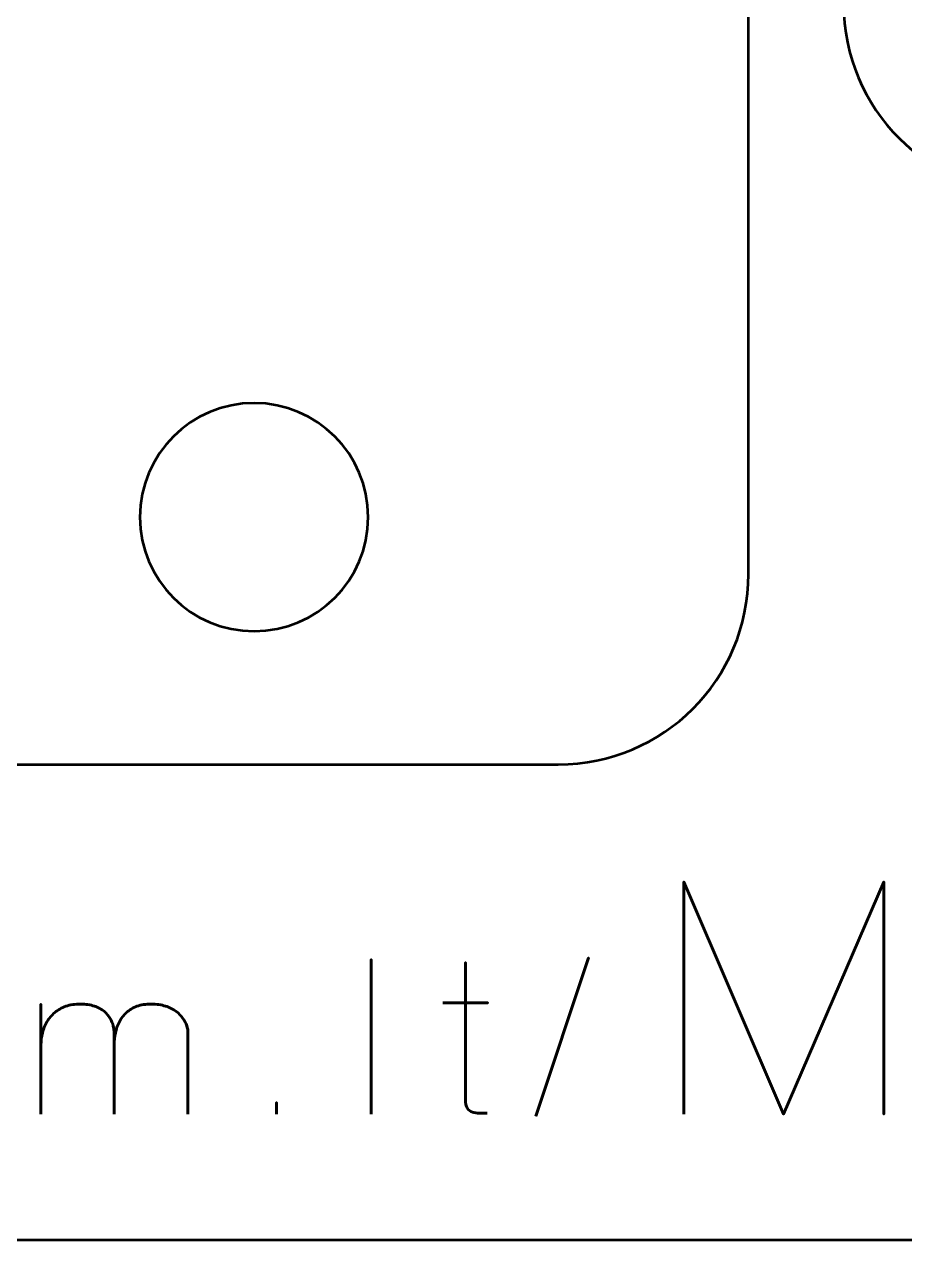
# Model space of a CAD drawing. Header units: centimetres. Extents: x -17.9 to -3.1, y -25.3 to -4.3.
# Drawn here: x -9.729 to -7.414, y -25.35 to -22.154 of the extents above; entities that cross this region are included whole.
import ezdxf

# ---------------------------------------------------------------- set-up
doc = ezdxf.new("R2010")
doc.units = ezdxf.units.CM
doc.header["$MEASUREMENT"] = 0
doc.layers.add('Layer 1', color=7, linetype='Continuous')

msp = doc.modelspace()

# ---------------------------------------------------------------- linework, layer by layer
at = {"layer": 'Layer 1', "color": 7, "lineweight": 53}
msp.add_open_spline([(-17.90003, -24.8499), (-17.90003, -24.8499), (-17.90003, -4.84994), (-17.90003, -4.84994), (-17.90003, -4.84994), (-17.90003, -4.57297), (-17.67694, -4.34998), (-17.39994, -4.34998), (-17.39994, -4.34998), (-17.39994, -4.34998), (-3.60007, -4.34998), (-3.60007, -4.34998), (-3.60007, -4.34998), (-3.32293, -4.34998), (-3.09997, -4.57297), (-3.09997, -4.84994), (-3.09997, -4.84994), (-3.09997, -4.84994), (-3.09997, -24.8499), (-3.09997, -24.8499), (-3.09997, -24.8499), (-3.09997, -25.1269), (-3.32293, -25.34999), (-3.60007, -25.34999), (-3.60007, -25.34999), (-3.60007, -25.34999), (-17.39994, -25.34999), (-17.39994, -25.34999), (-17.39994, -25.34999), (-17.67694, -25.34999), (-17.90003, -25.1269), (-17.90003, -24.8499)], degree=3, knots=[0, 0, 0, 0, 0.125, 0.125, 0.125, 0.125, 0.25, 0.25, 0.25, 0.25, 0.375, 0.375, 0.375, 0.375, 0.5, 0.5, 0.5, 0.5, 0.625, 0.625, 0.625, 0.625, 0.75, 0.75, 0.75, 0.75, 0.875, 0.875, 0.875, 0.875, 1, 1, 1, 1], dxfattribs=at)
at = {"layer": 'Layer 1', "color": 2, "lineweight": 53}
for points in [[(-10.27499, -19.79993), (-10.27499, -19.79993), (-10.27503, -19.30007), (-10.27503, -19.30007), (-10.27503, -19.30007), (-10.27503, -19.02293), (-10.05194, -18.79997), (-9.77494, -18.79997), (-9.77494, -18.79997), (-9.77494, -18.79997), (-8.32507, -18.79997), (-8.32507, -18.79997), (-8.32507, -18.79997), (-8.04793, -18.79997), (-7.82497, -19.02293), (-7.82497, -19.30007), (-7.82497, -19.30007), (-7.82497, -19.30007), (-7.82497, -23.59994), (-7.82497, -23.59994), (-7.82497, -23.59994), (-7.82497, -23.87694), (-8.04793, -24.10003), (-8.32507, -24.10003), (-8.32507, -24.10003), (-8.32507, -24.10003), (-9.77494, -24.10003), (-9.77494, -24.10003), (-9.77494, -24.10003), (-10.05194, -24.10003), (-10.27503, -23.87694), (-10.27503, -23.59994), (-10.27503, -23.59994), (-10.27503, -23.59994), (-10.27499, -23.10007), (-10.27499, -23.10007), (-10.27499, -23.10007), (-10.27494, -22.82312), (-10.49803, -22.60003), (-10.77503, -22.60003), (-10.77503, -22.60003), (-10.77503, -22.60003), (-11.27493, -22.60003), (-11.27493, -22.60003), (-11.27493, -22.60003), (-11.55207, -22.60003), (-11.77503, -22.37694), (-11.77503, -22.09994), (-11.77503, -22.09994), (-11.77503, -22.09994), (-11.77503, -20.80007), (-11.77503, -20.80007), (-11.77503, -20.80007), (-11.77503, -20.52293), (-11.55207, -20.29997), (-11.27493, -20.29997), (-11.27493, -20.29997), (-11.27493, -20.29997), (-10.77503, -20.29997), (-10.77503, -20.29997), (-10.77503, -20.29997), (-10.49803, -20.29997), (-10.27494, -20.07688), (-10.27499, -19.79993)], [(-6.07499, -19.79993), (-6.07499, -19.79993), (-6.07503, -19.30007), (-6.07503, -19.30007), (-6.07503, -19.30007), (-6.07503, -19.02293), (-5.85194, -18.79997), (-5.57494, -18.79997), (-5.57494, -18.79997), (-5.57494, -18.79997), (-4.12507, -18.79997), (-4.12507, -18.79997), (-4.12507, -18.79997), (-3.84793, -18.79997), (-3.62497, -19.02293), (-3.62497, -19.30007), (-3.62497, -19.30007), (-3.62497, -19.30007), (-3.62497, -23.59994), (-3.62497, -23.59994), (-3.62497, -23.59994), (-3.62497, -23.87694), (-3.84793, -24.10003), (-4.12507, -24.10003), (-4.12507, -24.10003), (-4.12507, -24.10003), (-5.57494, -24.10003), (-5.57494, -24.10003), (-5.57494, -24.10003), (-5.85194, -24.10003), (-6.07503, -23.87694), (-6.07503, -23.59994), (-6.07503, -23.59994), (-6.07503, -23.59994), (-6.07499, -23.10007), (-6.07499, -23.10007), (-6.07499, -23.10007), (-6.07494, -22.82312), (-6.29803, -22.60003), (-6.57503, -22.60003), (-6.57503, -22.60003), (-6.57503, -22.60003), (-7.07493, -22.60003), (-7.07493, -22.60003), (-7.07493, -22.60003), (-7.35207, -22.60003), (-7.57503, -22.37694), (-7.57503, -22.09994), (-7.57503, -22.09994), (-7.57503, -22.09994), (-7.57503, -20.80007), (-7.57503, -20.80007), (-7.57503, -20.80007), (-7.57503, -20.52293), (-7.35207, -20.29997), (-7.07493, -20.29997), (-7.07493, -20.29997), (-7.07493, -20.29997), (-6.57503, -20.29997), (-6.57503, -20.29997), (-6.57503, -20.29997), (-6.29803, -20.29997), (-6.07494, -20.07688), (-6.07499, -19.79993)]]:
    msp.add_open_spline(points, degree=3, knots=[0, 0, 0, 0, 0.0625, 0.0625, 0.0625, 0.0625, 0.125, 0.125, 0.125, 0.125, 0.1875, 0.1875, 0.1875, 0.1875, 0.25, 0.25, 0.25, 0.25, 0.3125, 0.3125, 0.3125, 0.3125, 0.375, 0.375, 0.375, 0.375, 0.4375, 0.4375, 0.4375, 0.4375, 0.5, 0.5, 0.5, 0.5, 0.5625, 0.5625, 0.5625, 0.5625, 0.625, 0.625, 0.625, 0.625, 0.6875, 0.6875, 0.6875, 0.6875, 0.75, 0.75, 0.75, 0.75, 0.8125, 0.8125, 0.8125, 0.8125, 0.875, 0.875, 0.875, 0.875, 0.9375, 0.9375, 0.9375, 0.9375, 1, 1, 1, 1], dxfattribs=at)
at = {"layer": 'Layer 1', "lineweight": 53}
msp.add_open_spline([(-9.12493, -23.15), (-8.9593, -23.15), (-8.82493, -23.28423), (-8.82493, -23.45001), (-8.82493, -23.45001), (-8.82493, -23.61567), (-8.9593, -23.75001), (-9.12493, -23.75001), (-9.12493, -23.75001), (-9.2907, -23.75001), (-9.42493, -23.61567), (-9.42493, -23.45001), (-9.42493, -23.45001), (-9.42493, -23.28423), (-9.2907, -23.15), (-9.12493, -23.15)], degree=3, knots=[0, 0, 0, 0, 0.25, 0.25, 0.25, 0.25, 0.5, 0.5, 0.5, 0.5, 0.75, 0.75, 0.75, 0.75, 1, 1, 1, 1], dxfattribs=at)
at = {"layer": 'Layer 1', "color": 7}
for points, knots in [([(-7.99537, -25.01987), (-7.99537, -25.01987), (-7.99537, -24.40942), (-7.99537, -24.40942), (-7.99537, -24.40942), (-7.99537, -24.40942), (-7.7329, -25.01987), (-7.7329, -25.01987), (-7.7329, -25.01987), (-7.7329, -25.01987), (-7.46959, -24.40942), (-7.46959, -24.40942), (-7.46959, -24.40942), (-7.46959, -24.40942), (-7.46959, -25.01987), (-7.46959, -25.01987), (-7.46959, -25.01987), (-7.46959, -25.01987), (-7.46959, -24.40942), (-7.46959, -24.40942), (-7.46959, -24.40942), (-7.46959, -24.40942), (-7.7329, -25.01987), (-7.7329, -25.01987), (-7.7329, -25.01987), (-7.7329, -25.01987), (-7.99537, -24.40942), (-7.99537, -24.40942), (-7.99537, -24.40942), (-7.99537, -24.40942), (-7.99537, -25.01987), (-7.99537, -25.01987)], [0, 0, 0, 0, 0.125, 0.125, 0.125, 0.125, 0.25, 0.25, 0.25, 0.25, 0.375, 0.375, 0.375, 0.375, 0.5, 0.5, 0.5, 0.5, 0.625, 0.625, 0.625, 0.625, 0.75, 0.75, 0.75, 0.75, 0.875, 0.875, 0.875, 0.875, 1, 1, 1, 1]), ([(-8.81664, -25.01987), (-8.81664, -25.01987), (-8.81664, -24.61291), (-8.81664, -24.61291), (-8.81664, -24.61291), (-8.81664, -24.61291), (-8.81664, -25.01987), (-8.81664, -25.01987)], [0, 0, 0, 0, 0.5, 0.5, 0.5, 0.5, 1, 1, 1, 1]), ([(-8.51184, -25.01705), (-8.5188, -25.01761), (-8.52576, -25.0178), (-8.53254, -25.01761), (-8.53254, -25.01761), (-8.53931, -25.01742), (-8.54543, -25.01639), (-8.55098, -25.01432), (-8.55098, -25.01432), (-8.55653, -25.01234), (-8.56095, -25.00877), (-8.56433, -25.00369), (-8.56433, -25.00369), (-8.56763, -24.99861), (-8.56932, -24.99137), (-8.56941, -24.98205), (-8.56941, -24.98205), (-8.56941, -24.97763), (-8.56941, -24.97011), (-8.56941, -24.95957), (-8.56941, -24.95957), (-8.56941, -24.94894), (-8.56941, -24.93614), (-8.56941, -24.921), (-8.56941, -24.921), (-8.56941, -24.90585), (-8.56941, -24.8893), (-8.56941, -24.87133), (-8.56941, -24.87133), (-8.56941, -24.85336), (-8.56941, -24.83483), (-8.56941, -24.81564), (-8.56941, -24.81564), (-8.56941, -24.79645), (-8.56941, -24.77754), (-8.56941, -24.75882), (-8.56941, -24.75882), (-8.56941, -24.7401), (-8.56941, -24.7225), (-8.56941, -24.70595), (-8.56941, -24.70595), (-8.56941, -24.68939), (-8.56941, -24.67471), (-8.56941, -24.66202), (-8.56941, -24.66202), (-8.56941, -24.64922), (-8.56941, -24.63925), (-8.56941, -24.63191), (-8.56941, -24.63191), (-8.56941, -24.62467), (-8.56941, -24.6209), (-8.56941, -24.62081), (-8.56941, -24.62081), (-8.56941, -24.6209), (-8.56941, -24.62467), (-8.56941, -24.63191), (-8.56941, -24.63191), (-8.56941, -24.63925), (-8.56941, -24.64922), (-8.56941, -24.66202), (-8.56941, -24.66202), (-8.56941, -24.67471), (-8.56941, -24.68939), (-8.56941, -24.70595), (-8.56941, -24.70595), (-8.56941, -24.7225), (-8.56941, -24.7401), (-8.56941, -24.75882), (-8.56941, -24.75882), (-8.56941, -24.77754), (-8.56941, -24.79645), (-8.56941, -24.81564), (-8.56941, -24.81564), (-8.56941, -24.83483), (-8.56941, -24.85336), (-8.56941, -24.87133), (-8.56941, -24.87133), (-8.56941, -24.8893), (-8.56941, -24.90585), (-8.56941, -24.921), (-8.56941, -24.921), (-8.56941, -24.93614), (-8.56941, -24.94894), (-8.56941, -24.95957), (-8.56941, -24.95957), (-8.56941, -24.97011), (-8.56941, -24.97763), (-8.56941, -24.98205), (-8.56941, -24.98205), (-8.56932, -24.99137), (-8.56763, -24.99861), (-8.56433, -25.00369), (-8.56433, -25.00369), (-8.56095, -25.00877), (-8.55653, -25.01234), (-8.55098, -25.01432), (-8.55098, -25.01432), (-8.54543, -25.01639), (-8.53931, -25.01742), (-8.53254, -25.01761), (-8.53254, -25.01761), (-8.52576, -25.0178), (-8.5188, -25.01761), (-8.51184, -25.01705)], [0, 0, 0, 0, 0.0384615, 0.0384615, 0.0384615, 0.0384615, 0.0769231, 0.0769231, 0.0769231, 0.0769231, 0.1153846, 0.1153846, 0.1153846, 0.1153846, 0.1538462, 0.1538462, 0.1538462, 0.1538462, 0.1923077, 0.1923077, 0.1923077, 0.1923077, 0.2307692, 0.2307692, 0.2307692, 0.2307692, 0.2692308, 0.2692308, 0.2692308, 0.2692308, 0.3076923, 0.3076923, 0.3076923, 0.3076923, 0.3461538, 0.3461538, 0.3461538, 0.3461538, 0.3846154, 0.3846154, 0.3846154, 0.3846154, 0.4230769, 0.4230769, 0.4230769, 0.4230769, 0.4615385, 0.4615385, 0.4615385, 0.4615385, 0.5, 0.5, 0.5, 0.5, 0.5384615, 0.5384615, 0.5384615, 0.5384615, 0.5769231, 0.5769231, 0.5769231, 0.5769231, 0.6153846, 0.6153846, 0.6153846, 0.6153846, 0.6538462, 0.6538462, 0.6538462, 0.6538462, 0.6923077, 0.6923077, 0.6923077, 0.6923077, 0.7307692, 0.7307692, 0.7307692, 0.7307692, 0.7692308, 0.7692308, 0.7692308, 0.7692308, 0.8076923, 0.8076923, 0.8076923, 0.8076923, 0.8461538, 0.8461538, 0.8461538, 0.8461538, 0.8846154, 0.8846154, 0.8846154, 0.8846154, 0.9230769, 0.9230769, 0.9230769, 0.9230769, 0.9615385, 0.9615385, 0.9615385, 0.9615385, 1, 1, 1, 1]), ([(-8.38371, -25.02551), (-8.38371, -25.02551), (-8.24542, -24.60896), (-8.24542, -24.60896), (-8.24542, -24.60896), (-8.24542, -24.60896), (-8.38371, -25.02551), (-8.38371, -25.02551)], [0, 0, 0, 0, 0.5, 0.5, 0.5, 0.5, 1, 1, 1, 1]), ([(-9.49285, -25.01987), (-9.49285, -25.01978), (-9.49285, -25.01705), (-9.49285, -25.01169), (-9.49285, -25.01169), (-9.49285, -25.00642), (-9.49285, -24.99917), (-9.49285, -24.99005), (-9.49285, -24.99005), (-9.49285, -24.98083), (-9.49285, -24.97048), (-9.49285, -24.95882), (-9.49285, -24.95882), (-9.49285, -24.94725), (-9.49285, -24.93511), (-9.49285, -24.92232), (-9.49285, -24.92232), (-9.49285, -24.90962), (-9.49285, -24.8971), (-9.49285, -24.88469), (-9.49285, -24.88469), (-9.49285, -24.87227), (-9.49285, -24.8606), (-9.49285, -24.84988), (-9.49285, -24.84988), (-9.49285, -24.83906), (-9.49285, -24.82984), (-9.49285, -24.82203), (-9.49285, -24.82203), (-9.49285, -24.81432), (-9.49285, -24.80877), (-9.49285, -24.80538), (-9.49285, -24.80538), (-9.49275, -24.80011), (-9.4936, -24.79419), (-9.4952, -24.7877), (-9.4952, -24.7877), (-9.4968, -24.78111), (-9.49953, -24.77453), (-9.50338, -24.76794), (-9.50338, -24.76794), (-9.50724, -24.76126), (-9.5126, -24.75515), (-9.51928, -24.7495), (-9.51928, -24.7495), (-9.52605, -24.74386), (-9.53452, -24.73934), (-9.54468, -24.73586), (-9.54468, -24.73586), (-9.55494, -24.73238), (-9.56716, -24.7305), (-9.58146, -24.73031), (-9.58146, -24.73031), (-9.59576, -24.73031), (-9.60856, -24.73229), (-9.61975, -24.73624), (-9.61975, -24.73624), (-9.63104, -24.74028), (-9.64073, -24.74583), (-9.64901, -24.75289), (-9.64901, -24.75289), (-9.65719, -24.75995), (-9.66406, -24.76804), (-9.66942, -24.77725), (-9.66942, -24.77725), (-9.67478, -24.78638), (-9.67874, -24.79607), (-9.68137, -24.80642), (-9.68137, -24.80642), (-9.684, -24.81667), (-9.68532, -24.82711), (-9.68532, -24.83756), (-9.68532, -24.83756), (-9.68532, -24.82711), (-9.684, -24.81667), (-9.68137, -24.80642), (-9.68137, -24.80642), (-9.67874, -24.79607), (-9.67478, -24.78638), (-9.66942, -24.77725), (-9.66942, -24.77725), (-9.66406, -24.76804), (-9.65719, -24.75995), (-9.64901, -24.75289), (-9.64901, -24.75289), (-9.64073, -24.74583), (-9.63104, -24.74028), (-9.61975, -24.73624), (-9.61975, -24.73624), (-9.60856, -24.73229), (-9.59576, -24.73031), (-9.58146, -24.73031), (-9.58146, -24.73031), (-9.56716, -24.7305), (-9.55494, -24.73238), (-9.54468, -24.73586), (-9.54468, -24.73586), (-9.53452, -24.73934), (-9.52605, -24.74386), (-9.51928, -24.7495), (-9.51928, -24.7495), (-9.5126, -24.75515), (-9.50724, -24.76126), (-9.50338, -24.76794), (-9.50338, -24.76794), (-9.49953, -24.77453), (-9.4968, -24.78111), (-9.4952, -24.7877), (-9.4952, -24.7877), (-9.4936, -24.79419), (-9.49275, -24.80011), (-9.49285, -24.80538), (-9.49285, -24.80538), (-9.49285, -24.80877), (-9.49285, -24.81432), (-9.49285, -24.82203), (-9.49285, -24.82203), (-9.49285, -24.82984), (-9.49285, -24.83906), (-9.49285, -24.84988), (-9.49285, -24.84988), (-9.49285, -24.8606), (-9.49285, -24.87227), (-9.49285, -24.88469), (-9.49285, -24.88469), (-9.49285, -24.8971), (-9.49285, -24.90962), (-9.49285, -24.92232), (-9.49285, -24.92232), (-9.49285, -24.93511), (-9.49285, -24.94725), (-9.49285, -24.95882), (-9.49285, -24.95882), (-9.49285, -24.97048), (-9.49285, -24.98083), (-9.49285, -24.99005), (-9.49285, -24.99005), (-9.49285, -24.99917), (-9.49285, -25.00642), (-9.49285, -25.01169), (-9.49285, -25.01169), (-9.49285, -25.01705), (-9.49285, -25.01978), (-9.49285, -25.01987)], [0, 0, 0, 0, 0.0277778, 0.0277778, 0.0277778, 0.0277778, 0.0555556, 0.0555556, 0.0555556, 0.0555556, 0.0833333, 0.0833333, 0.0833333, 0.0833333, 0.1111111, 0.1111111, 0.1111111, 0.1111111, 0.1388889, 0.1388889, 0.1388889, 0.1388889, 0.1666667, 0.1666667, 0.1666667, 0.1666667, 0.1944444, 0.1944444, 0.1944444, 0.1944444, 0.2222222, 0.2222222, 0.2222222, 0.2222222, 0.25, 0.25, 0.25, 0.25, 0.2777778, 0.2777778, 0.2777778, 0.2777778, 0.3055556, 0.3055556, 0.3055556, 0.3055556, 0.3333333, 0.3333333, 0.3333333, 0.3333333, 0.3611111, 0.3611111, 0.3611111, 0.3611111, 0.3888889, 0.3888889, 0.3888889, 0.3888889, 0.4166667, 0.4166667, 0.4166667, 0.4166667, 0.4444444, 0.4444444, 0.4444444, 0.4444444, 0.4722222, 0.4722222, 0.4722222, 0.4722222, 0.5, 0.5, 0.5, 0.5, 0.5277778, 0.5277778, 0.5277778, 0.5277778, 0.5555556, 0.5555556, 0.5555556, 0.5555556, 0.5833333, 0.5833333, 0.5833333, 0.5833333, 0.6111111, 0.6111111, 0.6111111, 0.6111111, 0.6388889, 0.6388889, 0.6388889, 0.6388889, 0.6666667, 0.6666667, 0.6666667, 0.6666667, 0.6944444, 0.6944444, 0.6944444, 0.6944444, 0.7222222, 0.7222222, 0.7222222, 0.7222222, 0.75, 0.75, 0.75, 0.75, 0.7777778, 0.7777778, 0.7777778, 0.7777778, 0.8055556, 0.8055556, 0.8055556, 0.8055556, 0.8333333, 0.8333333, 0.8333333, 0.8333333, 0.8611111, 0.8611111, 0.8611111, 0.8611111, 0.8888889, 0.8888889, 0.8888889, 0.8888889, 0.9166667, 0.9166667, 0.9166667, 0.9166667, 0.9444444, 0.9444444, 0.9444444, 0.9444444, 0.9722222, 0.9722222, 0.9722222, 0.9722222, 1, 1, 1, 1]), ([(-9.68532, -25.01987), (-9.68532, -25.01987), (-9.68532, -24.73031), (-9.68532, -24.73031), (-9.68532, -24.73031), (-9.68532, -24.73031), (-9.68532, -25.01987), (-9.68532, -25.01987)], [0, 0, 0, 0, 0.5, 0.5, 0.5, 0.5, 1, 1, 1, 1]), ([(-9.29868, -25.01987), (-9.29868, -25.01978), (-9.29868, -25.01705), (-9.29868, -25.01169), (-9.29868, -25.01169), (-9.29868, -25.00642), (-9.29868, -24.99917), (-9.29868, -24.99005), (-9.29868, -24.99005), (-9.29868, -24.98083), (-9.29868, -24.97048), (-9.29868, -24.95882), (-9.29868, -24.95882), (-9.29868, -24.94725), (-9.29868, -24.93511), (-9.29868, -24.92232), (-9.29868, -24.92232), (-9.29868, -24.90962), (-9.29868, -24.8971), (-9.29868, -24.88469), (-9.29868, -24.88469), (-9.29868, -24.87227), (-9.29868, -24.8606), (-9.29868, -24.84988), (-9.29868, -24.84988), (-9.29868, -24.83906), (-9.29868, -24.82984), (-9.29868, -24.82203), (-9.29868, -24.82203), (-9.29868, -24.81432), (-9.29868, -24.80877), (-9.29868, -24.80538), (-9.29868, -24.80538), (-9.29868, -24.80011), (-9.29971, -24.79419), (-9.30188, -24.7877), (-9.30188, -24.7877), (-9.30395, -24.78111), (-9.30733, -24.77453), (-9.31204, -24.76794), (-9.31204, -24.76794), (-9.31665, -24.76126), (-9.32276, -24.75515), (-9.33029, -24.7495), (-9.33029, -24.7495), (-9.33781, -24.74386), (-9.34694, -24.73934), (-9.35766, -24.73586), (-9.35766, -24.73586), (-9.36839, -24.73238), (-9.3809, -24.7305), (-9.3952, -24.73031), (-9.3952, -24.73031), (-9.4095, -24.73031), (-9.4221, -24.73229), (-9.43292, -24.73624), (-9.43292, -24.73624), (-9.44365, -24.74028), (-9.45287, -24.74583), (-9.46058, -24.75289), (-9.46058, -24.75289), (-9.4682, -24.75995), (-9.47431, -24.76804), (-9.47911, -24.77725), (-9.47911, -24.77725), (-9.48391, -24.78638), (-9.48739, -24.79607), (-9.48955, -24.80642), (-9.48955, -24.80642), (-9.49181, -24.81667), (-9.49285, -24.82711), (-9.49285, -24.83756), (-9.49285, -24.83756), (-9.49285, -24.82711), (-9.49181, -24.81667), (-9.48955, -24.80642), (-9.48955, -24.80642), (-9.48739, -24.79607), (-9.48391, -24.78638), (-9.47911, -24.77725), (-9.47911, -24.77725), (-9.47431, -24.76804), (-9.4682, -24.75995), (-9.46058, -24.75289), (-9.46058, -24.75289), (-9.45287, -24.74583), (-9.44365, -24.74028), (-9.43292, -24.73624), (-9.43292, -24.73624), (-9.4221, -24.73229), (-9.4095, -24.73031), (-9.3952, -24.73031), (-9.3952, -24.73031), (-9.3809, -24.7305), (-9.36839, -24.73238), (-9.35766, -24.73586), (-9.35766, -24.73586), (-9.34694, -24.73934), (-9.33781, -24.74386), (-9.33029, -24.7495), (-9.33029, -24.7495), (-9.32276, -24.75515), (-9.31665, -24.76126), (-9.31204, -24.76794), (-9.31204, -24.76794), (-9.30733, -24.77453), (-9.30395, -24.78111), (-9.30188, -24.7877), (-9.30188, -24.7877), (-9.29971, -24.79419), (-9.29868, -24.80011), (-9.29868, -24.80538), (-9.29868, -24.80538), (-9.29868, -24.80877), (-9.29868, -24.81432), (-9.29868, -24.82203), (-9.29868, -24.82203), (-9.29868, -24.82984), (-9.29868, -24.83906), (-9.29868, -24.84988), (-9.29868, -24.84988), (-9.29868, -24.8606), (-9.29868, -24.87227), (-9.29868, -24.88469), (-9.29868, -24.88469), (-9.29868, -24.8971), (-9.29868, -24.90962), (-9.29868, -24.92232), (-9.29868, -24.92232), (-9.29868, -24.93511), (-9.29868, -24.94725), (-9.29868, -24.95882), (-9.29868, -24.95882), (-9.29868, -24.97048), (-9.29868, -24.98083), (-9.29868, -24.99005), (-9.29868, -24.99005), (-9.29868, -24.99917), (-9.29868, -25.00642), (-9.29868, -25.01169), (-9.29868, -25.01169), (-9.29868, -25.01705), (-9.29868, -25.01978), (-9.29868, -25.01987)], [0, 0, 0, 0, 0.0277778, 0.0277778, 0.0277778, 0.0277778, 0.0555556, 0.0555556, 0.0555556, 0.0555556, 0.0833333, 0.0833333, 0.0833333, 0.0833333, 0.1111111, 0.1111111, 0.1111111, 0.1111111, 0.1388889, 0.1388889, 0.1388889, 0.1388889, 0.1666667, 0.1666667, 0.1666667, 0.1666667, 0.1944444, 0.1944444, 0.1944444, 0.1944444, 0.2222222, 0.2222222, 0.2222222, 0.2222222, 0.25, 0.25, 0.25, 0.25, 0.2777778, 0.2777778, 0.2777778, 0.2777778, 0.3055556, 0.3055556, 0.3055556, 0.3055556, 0.3333333, 0.3333333, 0.3333333, 0.3333333, 0.3611111, 0.3611111, 0.3611111, 0.3611111, 0.3888889, 0.3888889, 0.3888889, 0.3888889, 0.4166667, 0.4166667, 0.4166667, 0.4166667, 0.4444444, 0.4444444, 0.4444444, 0.4444444, 0.4722222, 0.4722222, 0.4722222, 0.4722222, 0.5, 0.5, 0.5, 0.5, 0.5277778, 0.5277778, 0.5277778, 0.5277778, 0.5555556, 0.5555556, 0.5555556, 0.5555556, 0.5833333, 0.5833333, 0.5833333, 0.5833333, 0.6111111, 0.6111111, 0.6111111, 0.6111111, 0.6388889, 0.6388889, 0.6388889, 0.6388889, 0.6666667, 0.6666667, 0.6666667, 0.6666667, 0.6944444, 0.6944444, 0.6944444, 0.6944444, 0.7222222, 0.7222222, 0.7222222, 0.7222222, 0.75, 0.75, 0.75, 0.75, 0.7777778, 0.7777778, 0.7777778, 0.7777778, 0.8055556, 0.8055556, 0.8055556, 0.8055556, 0.8333333, 0.8333333, 0.8333333, 0.8333333, 0.8611111, 0.8611111, 0.8611111, 0.8611111, 0.8888889, 0.8888889, 0.8888889, 0.8888889, 0.9166667, 0.9166667, 0.9166667, 0.9166667, 0.9444444, 0.9444444, 0.9444444, 0.9444444, 0.9722222, 0.9722222, 0.9722222, 0.9722222, 1, 1, 1, 1]), ([(-8.62868, -24.72749), (-8.62868, -24.72749), (-8.51071, -24.72749), (-8.51071, -24.72749), (-8.51071, -24.72749), (-8.51071, -24.72749), (-8.62868, -24.72749), (-8.62868, -24.72749)], [0, 0, 0, 0, 0.5, 0.5, 0.5, 0.5, 1, 1, 1, 1]), ([(-9.06556, -25.01987), (-9.06556, -25.01987), (-9.06556, -24.98883), (-9.06556, -24.98883), (-9.06556, -24.98883), (-9.06556, -24.98883), (-9.06556, -25.01987), (-9.06556, -25.01987)], [0, 0, 0, 0, 0.5, 0.5, 0.5, 0.5, 1, 1, 1, 1])]:
    msp.add_open_spline(points, degree=3, knots=knots, dxfattribs=at)
at = {"layer": 'Layer 1', "color": 30, "lineweight": 53}
for points, knots in [([(-7.99537, -25.01987), (-7.99537, -25.01987), (-7.99537, -24.40942), (-7.99537, -24.40942), (-7.99537, -24.40942), (-7.99537, -24.40942), (-7.7329, -25.01987), (-7.7329, -25.01987), (-7.7329, -25.01987), (-7.7329, -25.01987), (-7.46959, -24.40942), (-7.46959, -24.40942), (-7.46959, -24.40942), (-7.46959, -24.40942), (-7.46959, -25.01987), (-7.46959, -25.01987), (-7.46959, -25.01987), (-7.46959, -25.01987), (-7.46959, -24.40942), (-7.46959, -24.40942), (-7.46959, -24.40942), (-7.46959, -24.40942), (-7.7329, -25.01987), (-7.7329, -25.01987), (-7.7329, -25.01987), (-7.7329, -25.01987), (-7.99537, -24.40942), (-7.99537, -24.40942), (-7.99537, -24.40942), (-7.99537, -24.40942), (-7.99537, -25.01987), (-7.99537, -25.01987)], [0, 0, 0, 0, 0.125, 0.125, 0.125, 0.125, 0.25, 0.25, 0.25, 0.25, 0.375, 0.375, 0.375, 0.375, 0.5, 0.5, 0.5, 0.5, 0.625, 0.625, 0.625, 0.625, 0.75, 0.75, 0.75, 0.75, 0.875, 0.875, 0.875, 0.875, 1, 1, 1, 1]), ([(-8.81664, -25.01987), (-8.81664, -25.01987), (-8.81664, -24.61291), (-8.81664, -24.61291), (-8.81664, -24.61291), (-8.81664, -24.61291), (-8.81664, -25.01987), (-8.81664, -25.01987)], [0, 0, 0, 0, 0.5, 0.5, 0.5, 0.5, 1, 1, 1, 1]), ([(-8.51184, -25.01705), (-8.5188, -25.01761), (-8.52576, -25.0178), (-8.53254, -25.01761), (-8.53254, -25.01761), (-8.53931, -25.01742), (-8.54543, -25.01639), (-8.55098, -25.01432), (-8.55098, -25.01432), (-8.55653, -25.01234), (-8.56095, -25.00877), (-8.56433, -25.00369), (-8.56433, -25.00369), (-8.56763, -24.99861), (-8.56932, -24.99137), (-8.56941, -24.98205), (-8.56941, -24.98205), (-8.56941, -24.97763), (-8.56941, -24.97011), (-8.56941, -24.95957), (-8.56941, -24.95957), (-8.56941, -24.94894), (-8.56941, -24.93614), (-8.56941, -24.921), (-8.56941, -24.921), (-8.56941, -24.90585), (-8.56941, -24.8893), (-8.56941, -24.87133), (-8.56941, -24.87133), (-8.56941, -24.85336), (-8.56941, -24.83483), (-8.56941, -24.81564), (-8.56941, -24.81564), (-8.56941, -24.79645), (-8.56941, -24.77754), (-8.56941, -24.75882), (-8.56941, -24.75882), (-8.56941, -24.7401), (-8.56941, -24.7225), (-8.56941, -24.70595), (-8.56941, -24.70595), (-8.56941, -24.68939), (-8.56941, -24.67471), (-8.56941, -24.66202), (-8.56941, -24.66202), (-8.56941, -24.64922), (-8.56941, -24.63925), (-8.56941, -24.63191), (-8.56941, -24.63191), (-8.56941, -24.62467), (-8.56941, -24.6209), (-8.56941, -24.62081), (-8.56941, -24.62081), (-8.56941, -24.6209), (-8.56941, -24.62467), (-8.56941, -24.63191), (-8.56941, -24.63191), (-8.56941, -24.63925), (-8.56941, -24.64922), (-8.56941, -24.66202), (-8.56941, -24.66202), (-8.56941, -24.67471), (-8.56941, -24.68939), (-8.56941, -24.70595), (-8.56941, -24.70595), (-8.56941, -24.7225), (-8.56941, -24.7401), (-8.56941, -24.75882), (-8.56941, -24.75882), (-8.56941, -24.77754), (-8.56941, -24.79645), (-8.56941, -24.81564), (-8.56941, -24.81564), (-8.56941, -24.83483), (-8.56941, -24.85336), (-8.56941, -24.87133), (-8.56941, -24.87133), (-8.56941, -24.8893), (-8.56941, -24.90585), (-8.56941, -24.921), (-8.56941, -24.921), (-8.56941, -24.93614), (-8.56941, -24.94894), (-8.56941, -24.95957), (-8.56941, -24.95957), (-8.56941, -24.97011), (-8.56941, -24.97763), (-8.56941, -24.98205), (-8.56941, -24.98205), (-8.56932, -24.99137), (-8.56763, -24.99861), (-8.56433, -25.00369), (-8.56433, -25.00369), (-8.56095, -25.00877), (-8.55653, -25.01234), (-8.55098, -25.01432), (-8.55098, -25.01432), (-8.54543, -25.01639), (-8.53931, -25.01742), (-8.53254, -25.01761), (-8.53254, -25.01761), (-8.52576, -25.0178), (-8.5188, -25.01761), (-8.51184, -25.01705)], [0, 0, 0, 0, 0.0384615, 0.0384615, 0.0384615, 0.0384615, 0.0769231, 0.0769231, 0.0769231, 0.0769231, 0.1153846, 0.1153846, 0.1153846, 0.1153846, 0.1538462, 0.1538462, 0.1538462, 0.1538462, 0.1923077, 0.1923077, 0.1923077, 0.1923077, 0.2307692, 0.2307692, 0.2307692, 0.2307692, 0.2692308, 0.2692308, 0.2692308, 0.2692308, 0.3076923, 0.3076923, 0.3076923, 0.3076923, 0.3461538, 0.3461538, 0.3461538, 0.3461538, 0.3846154, 0.3846154, 0.3846154, 0.3846154, 0.4230769, 0.4230769, 0.4230769, 0.4230769, 0.4615385, 0.4615385, 0.4615385, 0.4615385, 0.5, 0.5, 0.5, 0.5, 0.5384615, 0.5384615, 0.5384615, 0.5384615, 0.5769231, 0.5769231, 0.5769231, 0.5769231, 0.6153846, 0.6153846, 0.6153846, 0.6153846, 0.6538462, 0.6538462, 0.6538462, 0.6538462, 0.6923077, 0.6923077, 0.6923077, 0.6923077, 0.7307692, 0.7307692, 0.7307692, 0.7307692, 0.7692308, 0.7692308, 0.7692308, 0.7692308, 0.8076923, 0.8076923, 0.8076923, 0.8076923, 0.8461538, 0.8461538, 0.8461538, 0.8461538, 0.8846154, 0.8846154, 0.8846154, 0.8846154, 0.9230769, 0.9230769, 0.9230769, 0.9230769, 0.9615385, 0.9615385, 0.9615385, 0.9615385, 1, 1, 1, 1]), ([(-8.38371, -25.02551), (-8.38371, -25.02551), (-8.24542, -24.60896), (-8.24542, -24.60896), (-8.24542, -24.60896), (-8.24542, -24.60896), (-8.38371, -25.02551), (-8.38371, -25.02551)], [0, 0, 0, 0, 0.5, 0.5, 0.5, 0.5, 1, 1, 1, 1]), ([(-9.49285, -25.01987), (-9.49285, -25.01978), (-9.49285, -25.01705), (-9.49285, -25.01169), (-9.49285, -25.01169), (-9.49285, -25.00642), (-9.49285, -24.99917), (-9.49285, -24.99005), (-9.49285, -24.99005), (-9.49285, -24.98083), (-9.49285, -24.97048), (-9.49285, -24.95882), (-9.49285, -24.95882), (-9.49285, -24.94725), (-9.49285, -24.93511), (-9.49285, -24.92232), (-9.49285, -24.92232), (-9.49285, -24.90962), (-9.49285, -24.8971), (-9.49285, -24.88469), (-9.49285, -24.88469), (-9.49285, -24.87227), (-9.49285, -24.8606), (-9.49285, -24.84988), (-9.49285, -24.84988), (-9.49285, -24.83906), (-9.49285, -24.82984), (-9.49285, -24.82203), (-9.49285, -24.82203), (-9.49285, -24.81432), (-9.49285, -24.80877), (-9.49285, -24.80538), (-9.49285, -24.80538), (-9.49275, -24.80011), (-9.4936, -24.79419), (-9.4952, -24.7877), (-9.4952, -24.7877), (-9.4968, -24.78111), (-9.49953, -24.77453), (-9.50338, -24.76794), (-9.50338, -24.76794), (-9.50724, -24.76126), (-9.5126, -24.75515), (-9.51928, -24.7495), (-9.51928, -24.7495), (-9.52605, -24.74386), (-9.53452, -24.73934), (-9.54468, -24.73586), (-9.54468, -24.73586), (-9.55494, -24.73238), (-9.56716, -24.7305), (-9.58146, -24.73031), (-9.58146, -24.73031), (-9.59576, -24.73031), (-9.60856, -24.73229), (-9.61975, -24.73624), (-9.61975, -24.73624), (-9.63104, -24.74028), (-9.64073, -24.74583), (-9.64901, -24.75289), (-9.64901, -24.75289), (-9.65719, -24.75995), (-9.66406, -24.76804), (-9.66942, -24.77725), (-9.66942, -24.77725), (-9.67478, -24.78638), (-9.67874, -24.79607), (-9.68137, -24.80642), (-9.68137, -24.80642), (-9.684, -24.81667), (-9.68532, -24.82711), (-9.68532, -24.83756), (-9.68532, -24.83756), (-9.68532, -24.82711), (-9.684, -24.81667), (-9.68137, -24.80642), (-9.68137, -24.80642), (-9.67874, -24.79607), (-9.67478, -24.78638), (-9.66942, -24.77725), (-9.66942, -24.77725), (-9.66406, -24.76804), (-9.65719, -24.75995), (-9.64901, -24.75289), (-9.64901, -24.75289), (-9.64073, -24.74583), (-9.63104, -24.74028), (-9.61975, -24.73624), (-9.61975, -24.73624), (-9.60856, -24.73229), (-9.59576, -24.73031), (-9.58146, -24.73031), (-9.58146, -24.73031), (-9.56716, -24.7305), (-9.55494, -24.73238), (-9.54468, -24.73586), (-9.54468, -24.73586), (-9.53452, -24.73934), (-9.52605, -24.74386), (-9.51928, -24.7495), (-9.51928, -24.7495), (-9.5126, -24.75515), (-9.50724, -24.76126), (-9.50338, -24.76794), (-9.50338, -24.76794), (-9.49953, -24.77453), (-9.4968, -24.78111), (-9.4952, -24.7877), (-9.4952, -24.7877), (-9.4936, -24.79419), (-9.49275, -24.80011), (-9.49285, -24.80538), (-9.49285, -24.80538), (-9.49285, -24.80877), (-9.49285, -24.81432), (-9.49285, -24.82203), (-9.49285, -24.82203), (-9.49285, -24.82984), (-9.49285, -24.83906), (-9.49285, -24.84988), (-9.49285, -24.84988), (-9.49285, -24.8606), (-9.49285, -24.87227), (-9.49285, -24.88469), (-9.49285, -24.88469), (-9.49285, -24.8971), (-9.49285, -24.90962), (-9.49285, -24.92232), (-9.49285, -24.92232), (-9.49285, -24.93511), (-9.49285, -24.94725), (-9.49285, -24.95882), (-9.49285, -24.95882), (-9.49285, -24.97048), (-9.49285, -24.98083), (-9.49285, -24.99005), (-9.49285, -24.99005), (-9.49285, -24.99917), (-9.49285, -25.00642), (-9.49285, -25.01169), (-9.49285, -25.01169), (-9.49285, -25.01705), (-9.49285, -25.01978), (-9.49285, -25.01987)], [0, 0, 0, 0, 0.0277778, 0.0277778, 0.0277778, 0.0277778, 0.0555556, 0.0555556, 0.0555556, 0.0555556, 0.0833333, 0.0833333, 0.0833333, 0.0833333, 0.1111111, 0.1111111, 0.1111111, 0.1111111, 0.1388889, 0.1388889, 0.1388889, 0.1388889, 0.1666667, 0.1666667, 0.1666667, 0.1666667, 0.1944444, 0.1944444, 0.1944444, 0.1944444, 0.2222222, 0.2222222, 0.2222222, 0.2222222, 0.25, 0.25, 0.25, 0.25, 0.2777778, 0.2777778, 0.2777778, 0.2777778, 0.3055556, 0.3055556, 0.3055556, 0.3055556, 0.3333333, 0.3333333, 0.3333333, 0.3333333, 0.3611111, 0.3611111, 0.3611111, 0.3611111, 0.3888889, 0.3888889, 0.3888889, 0.3888889, 0.4166667, 0.4166667, 0.4166667, 0.4166667, 0.4444444, 0.4444444, 0.4444444, 0.4444444, 0.4722222, 0.4722222, 0.4722222, 0.4722222, 0.5, 0.5, 0.5, 0.5, 0.5277778, 0.5277778, 0.5277778, 0.5277778, 0.5555556, 0.5555556, 0.5555556, 0.5555556, 0.5833333, 0.5833333, 0.5833333, 0.5833333, 0.6111111, 0.6111111, 0.6111111, 0.6111111, 0.6388889, 0.6388889, 0.6388889, 0.6388889, 0.6666667, 0.6666667, 0.6666667, 0.6666667, 0.6944444, 0.6944444, 0.6944444, 0.6944444, 0.7222222, 0.7222222, 0.7222222, 0.7222222, 0.75, 0.75, 0.75, 0.75, 0.7777778, 0.7777778, 0.7777778, 0.7777778, 0.8055556, 0.8055556, 0.8055556, 0.8055556, 0.8333333, 0.8333333, 0.8333333, 0.8333333, 0.8611111, 0.8611111, 0.8611111, 0.8611111, 0.8888889, 0.8888889, 0.8888889, 0.8888889, 0.9166667, 0.9166667, 0.9166667, 0.9166667, 0.9444444, 0.9444444, 0.9444444, 0.9444444, 0.9722222, 0.9722222, 0.9722222, 0.9722222, 1, 1, 1, 1]), ([(-9.68532, -25.01987), (-9.68532, -25.01987), (-9.68532, -24.73031), (-9.68532, -24.73031), (-9.68532, -24.73031), (-9.68532, -24.73031), (-9.68532, -25.01987), (-9.68532, -25.01987)], [0, 0, 0, 0, 0.5, 0.5, 0.5, 0.5, 1, 1, 1, 1]), ([(-9.29868, -25.01987), (-9.29868, -25.01978), (-9.29868, -25.01705), (-9.29868, -25.01169), (-9.29868, -25.01169), (-9.29868, -25.00642), (-9.29868, -24.99917), (-9.29868, -24.99005), (-9.29868, -24.99005), (-9.29868, -24.98083), (-9.29868, -24.97048), (-9.29868, -24.95882), (-9.29868, -24.95882), (-9.29868, -24.94725), (-9.29868, -24.93511), (-9.29868, -24.92232), (-9.29868, -24.92232), (-9.29868, -24.90962), (-9.29868, -24.8971), (-9.29868, -24.88469), (-9.29868, -24.88469), (-9.29868, -24.87227), (-9.29868, -24.8606), (-9.29868, -24.84988), (-9.29868, -24.84988), (-9.29868, -24.83906), (-9.29868, -24.82984), (-9.29868, -24.82203), (-9.29868, -24.82203), (-9.29868, -24.81432), (-9.29868, -24.80877), (-9.29868, -24.80538), (-9.29868, -24.80538), (-9.29868, -24.80011), (-9.29971, -24.79419), (-9.30188, -24.7877), (-9.30188, -24.7877), (-9.30395, -24.78111), (-9.30733, -24.77453), (-9.31204, -24.76794), (-9.31204, -24.76794), (-9.31665, -24.76126), (-9.32276, -24.75515), (-9.33029, -24.7495), (-9.33029, -24.7495), (-9.33781, -24.74386), (-9.34694, -24.73934), (-9.35766, -24.73586), (-9.35766, -24.73586), (-9.36839, -24.73238), (-9.3809, -24.7305), (-9.3952, -24.73031), (-9.3952, -24.73031), (-9.4095, -24.73031), (-9.4221, -24.73229), (-9.43292, -24.73624), (-9.43292, -24.73624), (-9.44365, -24.74028), (-9.45287, -24.74583), (-9.46058, -24.75289), (-9.46058, -24.75289), (-9.4682, -24.75995), (-9.47431, -24.76804), (-9.47911, -24.77725), (-9.47911, -24.77725), (-9.48391, -24.78638), (-9.48739, -24.79607), (-9.48955, -24.80642), (-9.48955, -24.80642), (-9.49181, -24.81667), (-9.49285, -24.82711), (-9.49285, -24.83756), (-9.49285, -24.83756), (-9.49285, -24.82711), (-9.49181, -24.81667), (-9.48955, -24.80642), (-9.48955, -24.80642), (-9.48739, -24.79607), (-9.48391, -24.78638), (-9.47911, -24.77725), (-9.47911, -24.77725), (-9.47431, -24.76804), (-9.4682, -24.75995), (-9.46058, -24.75289), (-9.46058, -24.75289), (-9.45287, -24.74583), (-9.44365, -24.74028), (-9.43292, -24.73624), (-9.43292, -24.73624), (-9.4221, -24.73229), (-9.4095, -24.73031), (-9.3952, -24.73031), (-9.3952, -24.73031), (-9.3809, -24.7305), (-9.36839, -24.73238), (-9.35766, -24.73586), (-9.35766, -24.73586), (-9.34694, -24.73934), (-9.33781, -24.74386), (-9.33029, -24.7495), (-9.33029, -24.7495), (-9.32276, -24.75515), (-9.31665, -24.76126), (-9.31204, -24.76794), (-9.31204, -24.76794), (-9.30733, -24.77453), (-9.30395, -24.78111), (-9.30188, -24.7877), (-9.30188, -24.7877), (-9.29971, -24.79419), (-9.29868, -24.80011), (-9.29868, -24.80538), (-9.29868, -24.80538), (-9.29868, -24.80877), (-9.29868, -24.81432), (-9.29868, -24.82203), (-9.29868, -24.82203), (-9.29868, -24.82984), (-9.29868, -24.83906), (-9.29868, -24.84988), (-9.29868, -24.84988), (-9.29868, -24.8606), (-9.29868, -24.87227), (-9.29868, -24.88469), (-9.29868, -24.88469), (-9.29868, -24.8971), (-9.29868, -24.90962), (-9.29868, -24.92232), (-9.29868, -24.92232), (-9.29868, -24.93511), (-9.29868, -24.94725), (-9.29868, -24.95882), (-9.29868, -24.95882), (-9.29868, -24.97048), (-9.29868, -24.98083), (-9.29868, -24.99005), (-9.29868, -24.99005), (-9.29868, -24.99917), (-9.29868, -25.00642), (-9.29868, -25.01169), (-9.29868, -25.01169), (-9.29868, -25.01705), (-9.29868, -25.01978), (-9.29868, -25.01987)], [0, 0, 0, 0, 0.0277778, 0.0277778, 0.0277778, 0.0277778, 0.0555556, 0.0555556, 0.0555556, 0.0555556, 0.0833333, 0.0833333, 0.0833333, 0.0833333, 0.1111111, 0.1111111, 0.1111111, 0.1111111, 0.1388889, 0.1388889, 0.1388889, 0.1388889, 0.1666667, 0.1666667, 0.1666667, 0.1666667, 0.1944444, 0.1944444, 0.1944444, 0.1944444, 0.2222222, 0.2222222, 0.2222222, 0.2222222, 0.25, 0.25, 0.25, 0.25, 0.2777778, 0.2777778, 0.2777778, 0.2777778, 0.3055556, 0.3055556, 0.3055556, 0.3055556, 0.3333333, 0.3333333, 0.3333333, 0.3333333, 0.3611111, 0.3611111, 0.3611111, 0.3611111, 0.3888889, 0.3888889, 0.3888889, 0.3888889, 0.4166667, 0.4166667, 0.4166667, 0.4166667, 0.4444444, 0.4444444, 0.4444444, 0.4444444, 0.4722222, 0.4722222, 0.4722222, 0.4722222, 0.5, 0.5, 0.5, 0.5, 0.5277778, 0.5277778, 0.5277778, 0.5277778, 0.5555556, 0.5555556, 0.5555556, 0.5555556, 0.5833333, 0.5833333, 0.5833333, 0.5833333, 0.6111111, 0.6111111, 0.6111111, 0.6111111, 0.6388889, 0.6388889, 0.6388889, 0.6388889, 0.6666667, 0.6666667, 0.6666667, 0.6666667, 0.6944444, 0.6944444, 0.6944444, 0.6944444, 0.7222222, 0.7222222, 0.7222222, 0.7222222, 0.75, 0.75, 0.75, 0.75, 0.7777778, 0.7777778, 0.7777778, 0.7777778, 0.8055556, 0.8055556, 0.8055556, 0.8055556, 0.8333333, 0.8333333, 0.8333333, 0.8333333, 0.8611111, 0.8611111, 0.8611111, 0.8611111, 0.8888889, 0.8888889, 0.8888889, 0.8888889, 0.9166667, 0.9166667, 0.9166667, 0.9166667, 0.9444444, 0.9444444, 0.9444444, 0.9444444, 0.9722222, 0.9722222, 0.9722222, 0.9722222, 1, 1, 1, 1]), ([(-8.62868, -24.72749), (-8.62868, -24.72749), (-8.51071, -24.72749), (-8.51071, -24.72749), (-8.51071, -24.72749), (-8.51071, -24.72749), (-8.62868, -24.72749), (-8.62868, -24.72749)], [0, 0, 0, 0, 0.5, 0.5, 0.5, 0.5, 1, 1, 1, 1]), ([(-9.06556, -25.01987), (-9.06556, -25.01987), (-9.06556, -24.98883), (-9.06556, -24.98883), (-9.06556, -24.98883), (-9.06556, -24.98883), (-9.06556, -25.01987), (-9.06556, -25.01987)], [0, 0, 0, 0, 0.5, 0.5, 0.5, 0.5, 1, 1, 1, 1])]:
    msp.add_open_spline(points, degree=3, knots=knots, dxfattribs=at)

doc.saveas('drawing.dxf')
